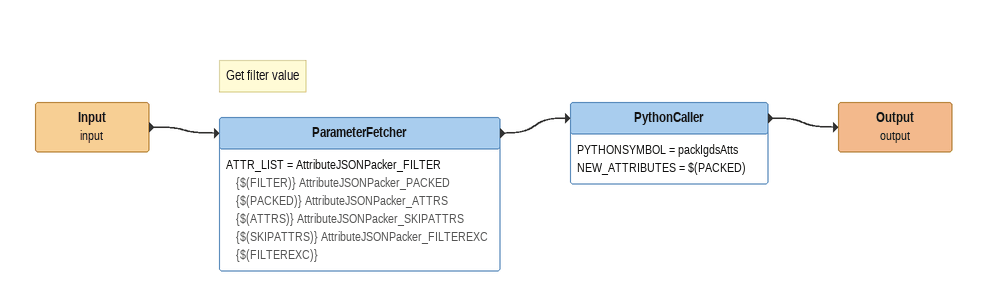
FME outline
Input (input)
    -> ParameterFetcher
Note: Get filter value
ParameterFetcher
    ATTR_LIST = AttributeJSONPacker_FILTER {$(FILTER)} AttributeJSONPacker_PACKED {$(PACKED)} AttributeJSONPacker_ATTRS {$(ATTRS)} AttributeJSONPacker_SKIPATTRS {$(SKIPATTRS)} AttributeJSONPacker_FILTEREXC {$(FILTEREXC)}
    -> PythonCaller
PythonCaller
    PYTHONSYMBOL = packIgdsAtts
    NEW_ATTRIBUTES = $(PACKED)
    -> Output (output)
Output (output)
